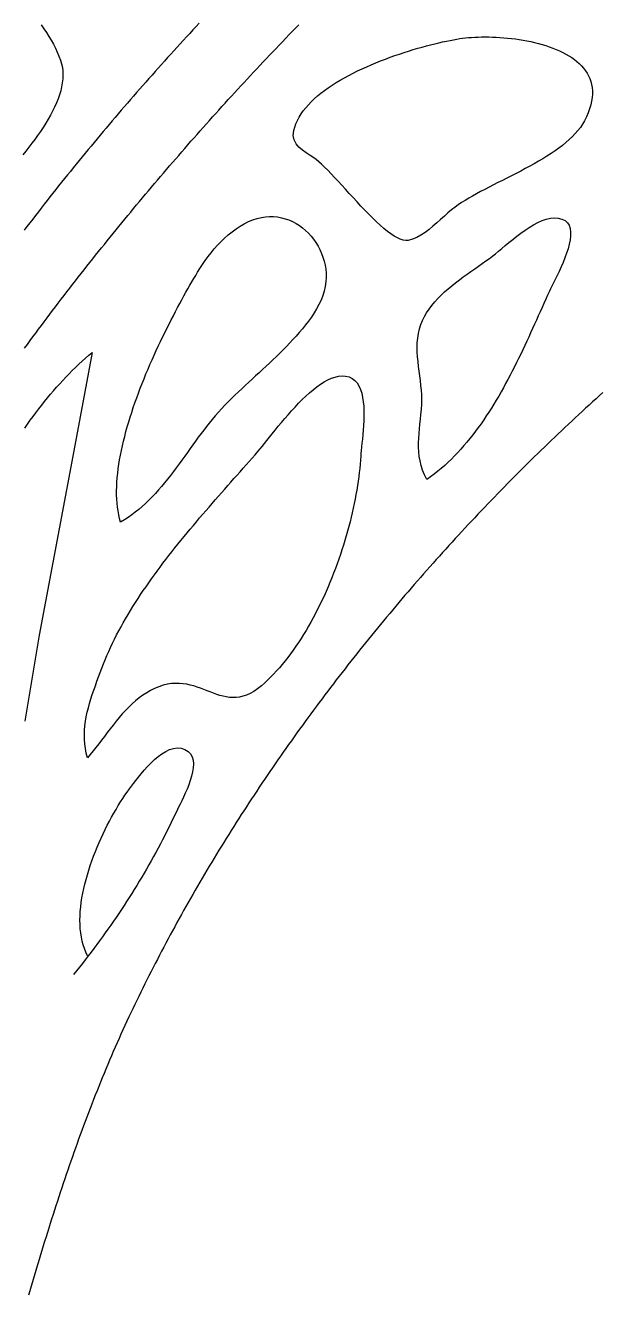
# Model space of a CAD drawing. Header units: millimetres. Extents: x 39 to 1143, y 32 to 1572.
# Drawn here: x 191.3 to 313.8, y 1089.4 to 1358.4 of the extents above; entities that cross this region are included whole.
import ezdxf

# ---------------------------------------------------------------- set-up
doc = ezdxf.new("R2010")
doc.units = ezdxf.units.MM
doc.layers.add('0_0_0', color=3, linetype='Continuous')

msp = doc.modelspace()

# ---------------------------------------------------------------- linework, layer by layer
at = {"layer": '0_0_0'}
for points in [[(228.24, 1358.9), (227.56, 1358.17), (226.89, 1357.45), (226.21, 1356.72), (225.54, 1355.99), (224.87, 1355.26), (224.2, 1354.53), (223.53, 1353.8), (222.86, 1353.06), (222.19, 1352.33), (221.53, 1351.59), (220.86, 1350.86), (220.2, 1350.12), (219.54, 1349.38), (218.88, 1348.64), (218.22, 1347.9), (217.56, 1347.15), (216.9, 1346.41), (216.24, 1345.67), (215.59, 1344.92), (214.94, 1344.17), (214.28, 1343.43), (213.63, 1342.68), (212.98, 1341.93), (212.33, 1341.17), (211.69, 1340.42), (211.04, 1339.67), (210.4, 1338.91), (209.75, 1338.16), (209.11, 1337.4), (208.47, 1336.64), (207.83, 1335.88), (207.19, 1335.12), (206.55, 1334.36), (205.92, 1333.6), (205.28, 1332.83), (204.65, 1332.07), (204.02, 1331.3), (203.39, 1330.54), (202.76, 1329.77), (202.13, 1329), (201.51, 1328.23), (200.88, 1327.46), (200.26, 1326.69), (199.64, 1325.91), (199.02, 1325.14), (198.4, 1324.36), (197.78, 1323.58), (197.16, 1322.81), (196.55, 1322.03), (195.93, 1321.25), (195.32, 1320.47), (194.71, 1319.68), (194.1, 1318.9), (193.5, 1318.12), (192.89, 1317.33), (192.28, 1316.54), (191.68, 1315.76), (191.08, 1314.97)], [(194.7, 1358.54), (195.27, 1357.73), (195.81, 1356.92), (196.33, 1356.1), (196.83, 1355.28), (197.29, 1354.45), (197.72, 1353.61), (198.11, 1352.76), (198.47, 1351.91), (198.8, 1351.06), (199.03, 1350.28), (199.19, 1349.5), (199.28, 1348.7), (199.31, 1347.88), (199.28, 1347.06), (199.18, 1346.23), (199.03, 1345.39), (198.83, 1344.54), (198.58, 1343.69), (198.28, 1342.83), (197.93, 1341.97), (197.55, 1341.1), (197.12, 1340.24), (196.66, 1339.37), (196.17, 1338.51), (195.65, 1337.65), (195.1, 1336.79), (194.53, 1335.93), (193.94, 1335.08), (193.33, 1334.24), (192.7, 1333.41), (192.07, 1332.58), (191.42, 1331.76), (190.77, 1330.96)], [(191.18, 1289.96), (191.77, 1290.76), (192.36, 1291.56), (192.95, 1292.36), (193.54, 1293.16), (194.14, 1293.96), (194.73, 1294.76), (195.33, 1295.56), (195.93, 1296.35), (196.52, 1297.15), (197.12, 1297.94), (197.73, 1298.73), (198.33, 1299.52), (198.93, 1300.31), (199.54, 1301.09), (200.14, 1301.88), (200.75, 1302.66), (201.36, 1303.45), (201.96, 1304.23), (202.57, 1305.01), (203.18, 1305.79), (203.79, 1306.56), (204.41, 1307.34), (205.02, 1308.11), (205.63, 1308.89), (206.25, 1309.66), (206.86, 1310.43), (207.48, 1311.2), (208.1, 1311.97), (208.71, 1312.73), (209.33, 1313.5), (209.95, 1314.26), (210.57, 1315.02), (211.19, 1315.78), (211.82, 1316.54), (212.44, 1317.3), (213.06, 1318.06), (213.69, 1318.82), (214.31, 1319.57), (214.94, 1320.33), (215.57, 1321.09), (216.2, 1321.84), (216.84, 1322.6), (217.47, 1323.35), (218.1, 1324.11), (218.74, 1324.86), (219.38, 1325.61), (220.02, 1326.36), (220.66, 1327.11), (221.3, 1327.86), (221.94, 1328.61), (222.58, 1329.36), (223.23, 1330.1), (223.87, 1330.85), (224.52, 1331.6), (225.17, 1332.34), (225.82, 1333.08), (226.47, 1333.83), (227.12, 1334.57), (227.78, 1335.31), (228.43, 1336.05), (229.09, 1336.79), (229.75, 1337.53), (230.4, 1338.27), (231.06, 1339), (231.72, 1339.74), (232.39, 1340.47), (233.05, 1341.21), (233.71, 1341.94), (234.38, 1342.67), (235.05, 1343.41), (235.72, 1344.14), (236.39, 1344.87), (237.06, 1345.59), (237.73, 1346.32), (238.4, 1347.05), (239.08, 1347.77), (239.75, 1348.5), (240.43, 1349.22), (241.11, 1349.94), (241.79, 1350.67), (242.47, 1351.39), (243.15, 1352.11), (243.83, 1352.82), (244.52, 1353.54), (245.2, 1354.26), (245.89, 1354.97), (246.58, 1355.69), (247.27, 1356.4), (247.96, 1357.11), (248.65, 1357.83), (249.34, 1358.54)], [(283.52, 1355.62), (284.11, 1355.7), (284.72, 1355.78), (285.36, 1355.84), (286.02, 1355.89), (286.71, 1355.93), (287.42, 1355.96), (288.15, 1355.98), (288.9, 1355.99), (289.66, 1355.98), (290.44, 1355.96), (291.23, 1355.93), (292.04, 1355.88), (292.85, 1355.82), (293.66, 1355.75), (294.48, 1355.66), (295.31, 1355.55), (296.13, 1355.43), (296.95, 1355.3), (297.77, 1355.15), (298.59, 1354.98), (299.39, 1354.8), (300.19, 1354.6), (300.98, 1354.38), (301.76, 1354.15), (302.51, 1353.89), (303.26, 1353.62), (303.98, 1353.33), (304.69, 1353.03), (305.37, 1352.7), (306.03, 1352.35), (306.66, 1351.98), (307.26, 1351.59), (307.83, 1351.19), (308.37, 1350.76), (308.88, 1350.31), (309.35, 1349.83), (309.78, 1349.34), (310.17, 1348.82), (310.52, 1348.28), (310.83, 1347.72), (311.09, 1347.13), (311.3, 1346.52), (311.46, 1345.89), (311.58, 1345.23), (311.64, 1344.55), (311.64, 1343.84), (311.58, 1343.11), (311.47, 1342.35), (311.3, 1341.56), (311.06, 1340.75), (310.76, 1339.91), (310.39, 1339.05), (309.95, 1338.15), (309.55, 1337.46), (309.1, 1336.77), (308.59, 1336.11), (308.02, 1335.46), (307.41, 1334.82), (306.75, 1334.19), (306.05, 1333.58), (305.31, 1332.98), (304.54, 1332.39), (303.73, 1331.81), (302.89, 1331.25), (302.02, 1330.69), (301.13, 1330.14), (300.22, 1329.61), (299.29, 1329.08), (298.35, 1328.55), (297.4, 1328.04), (296.44, 1327.53), (295.47, 1327.03), (294.5, 1326.53), (293.53, 1326.04), (292.57, 1325.55), (291.62, 1325.07), (290.67, 1324.59), (289.74, 1324.12), (288.83, 1323.64), (287.94, 1323.17), (287.07, 1322.7), (286.23, 1322.23), (285.41, 1321.76), (284.63, 1321.29), (283.89, 1320.82), (283.19, 1320.35), (282.52, 1319.87), (281.77, 1319.28), (281.01, 1318.64), (280.24, 1317.94), (279.45, 1317.23), (278.65, 1316.51), (277.83, 1315.8), (276.99, 1315.12), (276.14, 1314.49), (275.27, 1313.93), (274.38, 1313.45), (273.47, 1313.07), (272.54, 1312.81), (272.04, 1312.77), (271.49, 1312.85), (270.9, 1313.04), (270.27, 1313.33), (269.6, 1313.71), (268.9, 1314.18), (268.17, 1314.73), (267.41, 1315.35), (266.64, 1316.03), (265.84, 1316.77), (265.03, 1317.55), (264.21, 1318.37), (263.38, 1319.22), (262.55, 1320.1), (261.72, 1320.99), (260.89, 1321.88), (260.07, 1322.78), (259.26, 1323.66), (258.46, 1324.53), (257.69, 1325.38), (256.93, 1326.19), (256.2, 1326.96), (255.5, 1327.69), (254.83, 1328.36), (254.19, 1328.96), (253.6, 1329.49), (253.05, 1329.95), (252.54, 1330.31), (251.74, 1330.83), (250.91, 1331.38), (250.11, 1331.97), (249.38, 1332.61), (248.78, 1333.33), (248.36, 1334.14), (248.18, 1335.06), (248.28, 1336.11), (248.48, 1336.84), (248.73, 1337.56), (249.05, 1338.26), (249.42, 1338.96), (249.84, 1339.64), (250.31, 1340.3), (250.83, 1340.96), (251.39, 1341.6), (252, 1342.23), (252.65, 1342.85), (253.33, 1343.45), (254.06, 1344.05), (254.81, 1344.62), (255.6, 1345.19), (256.42, 1345.74), (257.27, 1346.28), (258.14, 1346.8), (259.03, 1347.31), (259.94, 1347.81), (260.87, 1348.29), (261.82, 1348.76), (262.78, 1349.22), (263.76, 1349.66), (264.74, 1350.09), (265.73, 1350.5), (266.72, 1350.9), (267.72, 1351.28), (268.72, 1351.65), (269.71, 1352.01), (270.7, 1352.35), (271.69, 1352.67), (272.66, 1352.99), (273.63, 1353.28), (274.58, 1353.56), (275.51, 1353.83), (276.43, 1354.08), (277.33, 1354.31), (278.21, 1354.53), (279.06, 1354.73), (279.88, 1354.92), (280.68, 1355.09), (281.44, 1355.25), (282.17, 1355.39), (282.87, 1355.51), (283.52, 1355.62)], [(191.22, 1272.98), (191.8, 1273.81), (192.39, 1274.64), (192.99, 1275.45), (193.59, 1276.26), (194.2, 1277.06), (194.81, 1277.85), (195.43, 1278.63), (196.06, 1279.4), (196.69, 1280.17), (197.33, 1280.92), (197.97, 1281.66), (198.63, 1282.39), (199.28, 1283.11), (199.95, 1283.82), (200.62, 1284.52), (201.3, 1285.21), (201.99, 1285.88), (202.68, 1286.54), (203.38, 1287.19), (204.09, 1287.83), (204.8, 1288.45), (205.52, 1289.06), (201.38, 1267.06), (194.24, 1229.06), (191.21, 1210.81)], [(313.9, 1280.55), (313.16, 1279.88), (312.42, 1279.21), (311.68, 1278.54), (310.95, 1277.87), (310.21, 1277.2), (309.48, 1276.52), (308.74, 1275.85), (308.01, 1275.17), (307.28, 1274.49), (306.55, 1273.8), (305.83, 1273.12), (305.1, 1272.43), (304.37, 1271.74), (303.65, 1271.05), (302.93, 1270.36), (302.21, 1269.67), (301.49, 1268.97), (300.77, 1268.28), (300.05, 1267.58), (299.33, 1266.88), (298.62, 1266.17), (297.9, 1265.47), (297.19, 1264.76), (296.48, 1264.06), (295.77, 1263.35), (295.06, 1262.64), (294.36, 1261.92), (293.65, 1261.21), (292.95, 1260.49), (292.25, 1259.78), (291.54, 1259.06), (290.85, 1258.34), (290.15, 1257.62), (289.45, 1256.89), (288.76, 1256.17), (288.06, 1255.44), (287.37, 1254.71), (286.68, 1253.98), (285.99, 1253.25), (285.3, 1252.51), (284.62, 1251.78), (283.93, 1251.04), (283.25, 1250.3), (282.57, 1249.56), (281.89, 1248.82), (281.21, 1248.08), (280.53, 1247.33), (279.86, 1246.59), (279.19, 1245.84), (278.51, 1245.09), (277.84, 1244.34), (277.17, 1243.59), (276.51, 1242.84), (275.84, 1242.08), (275.18, 1241.32), (274.52, 1240.57), (273.86, 1239.81), (273.2, 1239.05), (272.54, 1238.28), (271.89, 1237.52), (271.23, 1236.75), (270.58, 1235.99), (269.93, 1235.22), (269.28, 1234.45), (268.64, 1233.68), (267.99, 1232.91), (267.35, 1232.13), (266.71, 1231.36), (266.07, 1230.58), (265.43, 1229.8), (264.8, 1229.02), (264.16, 1228.24), (263.53, 1227.46), (262.9, 1226.68), (262.27, 1225.89), (261.65, 1225.11), (261.02, 1224.32), (260.4, 1223.53), (259.78, 1222.74), (259.16, 1221.95), (258.54, 1221.16), (257.93, 1220.36), (257.32, 1219.57), (256.7, 1218.77), (256.1, 1217.97), (255.49, 1217.18), (254.88, 1216.38), (254.28, 1215.57), (253.68, 1214.77), (253.08, 1213.97), (252.48, 1213.16), (251.89, 1212.36), (251.29, 1211.55), (250.7, 1210.74), (250.11, 1209.93), (249.53, 1209.12), (248.94, 1208.31), (248.36, 1207.49), (247.78, 1206.68), (247.2, 1205.86), (246.62, 1205.05), (246.05, 1204.23), (245.48, 1203.41), (244.91, 1202.59), (244.34, 1201.77), (243.77, 1200.94), (243.21, 1200.12), (242.65, 1199.3), (242.09, 1198.47), (241.53, 1197.64), (240.98, 1196.81), (240.43, 1195.98), (239.88, 1195.15), (239.33, 1194.32), (238.78, 1193.49), (238.24, 1192.66), (237.7, 1191.82), (237.16, 1190.99), (236.62, 1190.15), (236.09, 1189.31), (235.55, 1188.48), (235.02, 1187.64), (234.5, 1186.8), (233.97, 1185.95), (233.45, 1185.11), (232.93, 1184.27), (232.41, 1183.42), (231.89, 1182.58), (231.38, 1181.73), (230.87, 1180.88), (230.36, 1180.04), (229.85, 1179.19), (229.35, 1178.34), (228.85, 1177.49), (228.35, 1176.63), (227.85, 1175.78), (227.36, 1174.93), (226.87, 1174.07), (226.38, 1173.22), (225.89, 1172.36), (225.4, 1171.5), (224.92, 1170.65), (224.44, 1169.79), (223.97, 1168.93), (223.49, 1168.07), (223.02, 1167.21), (222.55, 1166.34), (222.09, 1165.48), (221.62, 1164.62), (221.16, 1163.75), (220.7, 1162.89), (220.24, 1162.02), (219.79, 1161.15), (219.34, 1160.28), (218.89, 1159.42), (218.45, 1158.55), (218, 1157.68), (217.56, 1156.81), (217.12, 1155.93), (216.69, 1155.06), (216.26, 1154.19), (215.83, 1153.32), (215.4, 1152.44), (214.98, 1151.57), (214.55, 1150.69), (214.14, 1149.81), (213.72, 1148.94), (213.31, 1148.06), (212.88, 1147.14), (212.46, 1146.23), (212.04, 1145.31), (211.62, 1144.39), (211.21, 1143.47), (210.8, 1142.55), (210.39, 1141.63), (209.99, 1140.71), (209.6, 1139.79), (209.2, 1138.87), (208.81, 1137.95), (208.42, 1137.02), (208.04, 1136.1), (207.66, 1135.17), (207.28, 1134.25), (206.91, 1133.32), (206.54, 1132.39), (206.17, 1131.46), (205.8, 1130.53), (205.44, 1129.6), (205.08, 1128.67), (204.72, 1127.74), (204.37, 1126.81), (204.02, 1125.88), (203.67, 1124.94), (203.33, 1124.01), (202.98, 1123.07), (202.64, 1122.14), (202.31, 1121.2), (201.97, 1120.26), (201.64, 1119.33), (201.31, 1118.39), (200.98, 1117.45), (200.66, 1116.51), (200.33, 1115.57), (200.01, 1114.63), (199.69, 1113.69), (199.38, 1112.74), (199.06, 1111.8), (198.75, 1110.86), (198.44, 1109.91), (198.13, 1108.97), (197.82, 1108.03), (197.52, 1107.08), (197.21, 1106.13), (196.91, 1105.19), (196.61, 1104.24), (196.31, 1103.29), (196.02, 1102.34), (195.72, 1101.39), (195.43, 1100.44), (195.13, 1099.49), (194.84, 1098.54), (194.55, 1097.59), (194.27, 1096.64), (193.98, 1095.69), (193.69, 1094.74), (193.41, 1093.78), (193.13, 1092.83), (192.84, 1091.87), (192.56, 1090.92), (192.28, 1089.96), (192, 1089.01)], [(204.52, 1161.06), (204.17, 1161.8), (203.87, 1162.57), (203.61, 1163.36), (203.4, 1164.18), (203.22, 1165.02), (203.09, 1165.88), (203, 1166.76), (202.94, 1167.66), (202.93, 1168.57), (202.94, 1169.5), (203, 1170.44), (203.08, 1171.4), (203.2, 1172.36), (203.35, 1173.33), (203.52, 1174.31), (203.73, 1175.29), (203.95, 1176.27), (204.21, 1177.26), (204.49, 1178.25), (204.79, 1179.24), (205.11, 1180.22), (205.45, 1181.21), (205.81, 1182.18), (206.19, 1183.15), (206.58, 1184.11), (206.98, 1185.06), (207.4, 1186), (207.83, 1186.92), (208.27, 1187.83), (208.72, 1188.73), (209.18, 1189.61), (209.64, 1190.46), (210.11, 1191.3), (210.58, 1192.11), (211.05, 1192.9), (211.53, 1193.67), (212, 1194.4), (212.47, 1195.11), (212.94, 1195.79), (213.41, 1196.44), (213.86, 1197.05), (214.28, 1197.61), (214.77, 1198.24), (215.31, 1198.93), (215.91, 1199.67), (216.55, 1200.43), (217.24, 1201.19), (217.97, 1201.94), (218.72, 1202.66), (219.5, 1203.32), (220.3, 1203.91), (221.12, 1204.4), (221.94, 1204.78), (222.76, 1205.03), (223.58, 1205.13), (224.39, 1205.06), (225.19, 1204.81), (225.86, 1204.39), (226.37, 1203.87), (226.71, 1203.25), (226.91, 1202.54), (226.99, 1201.76), (226.95, 1200.93), (226.82, 1200.05), (226.61, 1199.14), (226.34, 1198.22), (226.01, 1197.3), (225.65, 1196.4), (225.27, 1195.52), (224.88, 1194.69), (224.51, 1193.91), (224.16, 1193.2), (223.85, 1192.58), (223.6, 1192.06), (223.17, 1191.13), (222.73, 1190.22), (222.29, 1189.3), (221.84, 1188.39), (221.38, 1187.48), (220.92, 1186.57), (220.46, 1185.67), (219.99, 1184.77), (219.51, 1183.88), (219.03, 1182.99), (218.54, 1182.1), (218.05, 1181.21), (217.55, 1180.33), (217.05, 1179.45), (216.54, 1178.58), (216.03, 1177.71), (215.51, 1176.84), (214.98, 1175.98), (214.45, 1175.12), (213.92, 1174.26), (213.38, 1173.41), (212.83, 1172.56), (212.28, 1171.71), (211.73, 1170.87), (211.16, 1170.03), (210.6, 1169.19), (210.03, 1168.36), (209.45, 1167.53), (208.87, 1166.7), (208.29, 1165.88), (207.7, 1165.06), (207.1, 1164.25), (206.5, 1163.43), (205.89, 1162.62), (205.28, 1161.82), (204.67, 1161.02), (204.05, 1160.22), (203.43, 1159.42), (202.8, 1158.63), (202.16, 1157.84), (201.52, 1157.06)]]:
    msp.add_lwpolyline(points, dxfattribs=at)
for points in [[(211.52, 1253.06), (211.32, 1253.83), (211.15, 1254.62), (211.01, 1255.42), (210.89, 1256.25), (210.8, 1257.09), (210.75, 1257.95), (210.71, 1258.82), (210.71, 1259.71), (210.73, 1260.62), (210.77, 1261.53), (210.84, 1262.46), (210.93, 1263.4), (211.04, 1264.35), (211.18, 1265.31), (211.33, 1266.28), (211.51, 1267.26), (211.71, 1268.25), (211.92, 1269.24), (212.16, 1270.24), (212.41, 1271.24), (212.67, 1272.25), (212.96, 1273.27), (213.26, 1274.29), (213.57, 1275.31), (213.9, 1276.33), (214.24, 1277.35), (214.59, 1278.37), (214.96, 1279.4), (215.33, 1280.42), (215.72, 1281.44), (216.12, 1282.45), (216.52, 1283.46), (216.93, 1284.47), (217.36, 1285.48), (217.78, 1286.47), (218.22, 1287.46), (218.66, 1288.45), (219.1, 1289.42), (219.55, 1290.39), (220, 1291.35), (220.45, 1292.29), (220.91, 1293.23), (221.37, 1294.15), (221.82, 1295.06), (222.28, 1295.96), (222.74, 1296.84), (223.19, 1297.71), (223.64, 1298.56), (224.09, 1299.4), (224.54, 1300.22), (224.98, 1301.02), (225.41, 1301.8), (225.84, 1302.56), (226.27, 1303.31), (226.68, 1304.03), (227.09, 1304.73), (227.49, 1305.4), (227.88, 1306.06), (228.38, 1306.88), (228.92, 1307.71), (229.5, 1308.54), (230.11, 1309.37), (230.75, 1310.19), (231.42, 1311), (232.12, 1311.79), (232.85, 1312.56), (233.61, 1313.29), (234.39, 1314), (235.2, 1314.66), (236.04, 1315.28), (236.89, 1315.84), (237.77, 1316.35), (238.67, 1316.8), (239.59, 1317.18), (240.52, 1317.49), (241.41, 1317.7), (242.29, 1317.83), (243.16, 1317.89), (244.02, 1317.87), (244.86, 1317.79), (245.68, 1317.63), (246.49, 1317.42), (247.27, 1317.14), (248.03, 1316.8), (248.77, 1316.41), (249.47, 1315.96), (250.15, 1315.47), (250.79, 1314.92), (251.4, 1314.34), (251.97, 1313.71), (252.5, 1313.04), (252.99, 1312.34), (253.44, 1311.61), (253.84, 1310.85), (254.19, 1310.06), (254.49, 1309.25), (254.74, 1308.42), (254.93, 1307.57), (255.06, 1306.71), (255.14, 1305.83), (255.15, 1304.95), (255.1, 1304.06), (254.96, 1303.06), (254.74, 1302.07), (254.44, 1301.11), (254.07, 1300.16), (253.63, 1299.23), (253.14, 1298.32), (252.61, 1297.43), (252.03, 1296.56), (251.42, 1295.71), (250.78, 1294.88), (250.12, 1294.08), (249.45, 1293.29), (248.77, 1292.52), (248.1, 1291.78), (247.43, 1291.06), (246.74, 1290.32), (246.04, 1289.6), (245.33, 1288.88), (244.61, 1288.18), (243.88, 1287.48), (243.15, 1286.79), (242.42, 1286.1), (241.68, 1285.42), (240.94, 1284.74), (240.2, 1284.07), (239.46, 1283.39), (238.73, 1282.71), (237.99, 1282.03), (237.25, 1281.35), (236.53, 1280.66), (235.8, 1279.96), (235.08, 1279.26), (234.37, 1278.55), (233.67, 1277.84), (232.98, 1277.11), (232.3, 1276.36), (231.63, 1275.61), (230.97, 1274.84), (230.33, 1274.06), (229.76, 1273.33), (229.18, 1272.58), (228.61, 1271.82), (228.03, 1271.04), (227.46, 1270.25), (226.88, 1269.46), (226.3, 1268.65), (225.72, 1267.84), (225.14, 1267.03), (224.55, 1266.21), (223.96, 1265.39), (223.35, 1264.58), (222.75, 1263.77), (222.13, 1262.97), (221.51, 1262.17), (220.88, 1261.39), (220.24, 1260.62), (219.59, 1259.86), (218.92, 1259.12), (218.25, 1258.4), (217.56, 1257.7), (216.86, 1257.02), (216.15, 1256.36), (215.42, 1255.73), (214.67, 1255.13), (213.91, 1254.56), (213.13, 1254.03), (212.34, 1253.52)], [(276.52, 1262.06), (276.03, 1263.07), (275.63, 1264.06), (275.32, 1265.05), (275.09, 1266.02), (274.92, 1266.99), (274.82, 1267.96), (274.77, 1268.93), (274.77, 1269.9), (274.8, 1270.87), (274.87, 1271.86), (274.95, 1272.85), (275.05, 1273.85), (275.16, 1274.88), (275.26, 1275.91), (275.36, 1276.97), (275.43, 1278.06), (275.46, 1279.05), (275.44, 1280.05), (275.38, 1281.05), (275.28, 1282.05), (275.17, 1283.06), (275.04, 1284.07), (274.9, 1285.07), (274.77, 1286.08), (274.65, 1287.09), (274.56, 1288.09), (274.49, 1289.09), (274.47, 1290.09), (274.5, 1291.09), (274.58, 1292.08), (274.73, 1293.07), (274.96, 1294.06), (275.24, 1294.95), (275.59, 1295.81), (276, 1296.65), (276.48, 1297.46), (277, 1298.25), (277.58, 1299.02), (278.2, 1299.76), (278.87, 1300.49), (279.56, 1301.19), (280.29, 1301.88), (281.05, 1302.55), (281.83, 1303.2), (282.62, 1303.84), (283.43, 1304.46), (284.25, 1305.07), (285.07, 1305.66), (285.89, 1306.24), (286.7, 1306.81), (287.51, 1307.37), (288.29, 1307.93), (289.06, 1308.47), (289.81, 1309), (290.52, 1309.53), (291.1, 1309.98), (291.74, 1310.5), (292.43, 1311.08), (293.16, 1311.7), (293.94, 1312.35), (294.76, 1313.01), (295.6, 1313.68), (296.47, 1314.34), (297.36, 1314.98), (298.26, 1315.57), (299.16, 1316.12), (300.07, 1316.6), (300.97, 1317), (301.86, 1317.31), (302.74, 1317.51), (303.59, 1317.59), (304.41, 1317.54), (305.2, 1317.35), (305.86, 1317.02), (306.35, 1316.57), (306.71, 1316.01), (306.93, 1315.35), (307.03, 1314.61), (307.02, 1313.79), (306.92, 1312.92), (306.74, 1312), (306.48, 1311.05), (306.17, 1310.08), (305.81, 1309.1), (305.42, 1308.13), (305, 1307.17), (304.58, 1306.24), (304.16, 1305.36), (303.75, 1304.54), (303.37, 1303.78), (303.03, 1303.11), (302.75, 1302.53), (302.52, 1302.06), (302.14, 1301.2), (301.75, 1300.33), (301.35, 1299.45), (300.96, 1298.57), (300.57, 1297.69), (300.17, 1296.8), (299.77, 1295.9), (299.37, 1295.01), (298.96, 1294.11), (298.55, 1293.21), (298.14, 1292.31), (297.72, 1291.4), (297.3, 1290.5), (296.87, 1289.59), (296.44, 1288.69), (296, 1287.79), (295.56, 1286.89), (295.11, 1285.99), (294.66, 1285.09), (294.19, 1284.2), (293.73, 1283.31), (293.25, 1282.43), (292.77, 1281.55), (292.27, 1280.67), (291.77, 1279.8), (291.27, 1278.94), (290.75, 1278.08), (290.22, 1277.23), (289.69, 1276.39), (289.14, 1275.56), (288.59, 1274.74), (288.02, 1273.92), (287.45, 1273.12), (286.86, 1272.33), (286.26, 1271.54), (285.65, 1270.77), (285.03, 1270.02), (284.39, 1269.27), (283.75, 1268.54), (283.09, 1267.82), (282.42, 1267.11), (281.73, 1266.43), (281.03, 1265.75), (280.32, 1265.09), (279.59, 1264.45), (278.84, 1263.83), (278.09, 1263.22), (277.31, 1262.63)], [(204.52, 1203.06), (204.27, 1204.04), (204.08, 1205.02), (203.95, 1205.99), (203.88, 1206.96), (203.87, 1207.92), (203.9, 1208.88), (203.98, 1209.84), (204.11, 1210.8), (204.27, 1211.75), (204.47, 1212.7), (204.7, 1213.64), (204.96, 1214.59), (205.24, 1215.53), (205.54, 1216.46), (205.86, 1217.4), (206.19, 1218.34), (206.53, 1219.27), (206.88, 1220.2), (207.23, 1221.13), (207.58, 1222.06), (207.92, 1222.95), (208.27, 1223.83), (208.64, 1224.72), (209.03, 1225.6), (209.43, 1226.48), (209.84, 1227.35), (210.27, 1228.23), (210.71, 1229.1), (211.17, 1229.97), (211.64, 1230.83), (212.12, 1231.7), (212.61, 1232.56), (213.12, 1233.42), (213.63, 1234.27), (214.16, 1235.12), (214.69, 1235.98), (215.24, 1236.82), (215.8, 1237.67), (216.36, 1238.51), (216.94, 1239.35), (217.52, 1240.18), (218.11, 1241.02), (218.71, 1241.85), (219.31, 1242.67), (219.92, 1243.5), (220.54, 1244.32), (221.17, 1245.14), (221.8, 1245.95), (222.43, 1246.76), (223.07, 1247.57), (223.72, 1248.38), (224.36, 1249.18), (225.02, 1249.98), (225.67, 1250.77), (226.33, 1251.56), (226.99, 1252.35), (227.65, 1253.14), (228.31, 1253.92), (228.98, 1254.7), (229.64, 1255.47), (230.31, 1256.24), (230.98, 1257.01), (231.64, 1257.77), (232.31, 1258.53), (232.97, 1259.29), (233.63, 1260.04), (234.29, 1260.79), (234.95, 1261.53), (235.6, 1262.27), (236.25, 1263.01), (236.9, 1263.74), (237.54, 1264.47), (238.18, 1265.2), (238.81, 1265.92), (239.44, 1266.64), (240.07, 1267.35), (240.68, 1268.06), (241.1, 1268.55), (241.56, 1269.1), (242.05, 1269.71), (242.58, 1270.37), (243.14, 1271.07), (243.74, 1271.81), (244.36, 1272.58), (245.01, 1273.38), (245.68, 1274.19), (246.37, 1275.01), (247.08, 1275.83), (247.81, 1276.65), (248.56, 1277.46), (249.32, 1278.26), (250.08, 1279.03), (250.86, 1279.77), (251.64, 1280.47), (252.42, 1281.13), (253.21, 1281.74), (253.99, 1282.3), (254.77, 1282.79), (255.55, 1283.21), (256.31, 1283.55), (257.07, 1283.81), (257.81, 1283.98), (258.54, 1284.05), (259.25, 1284.02), (260.01, 1283.85), (260.67, 1283.54), (261.23, 1283.11), (261.72, 1282.57), (262.12, 1281.93), (262.44, 1281.2), (262.7, 1280.39), (262.9, 1279.51), (263.04, 1278.59), (263.13, 1277.62), (263.17, 1276.62), (263.18, 1275.6), (263.15, 1274.58), (263.1, 1273.57), (263.03, 1272.57), (262.95, 1271.6), (262.86, 1270.67), (262.76, 1269.79), (262.67, 1268.98), (262.59, 1268.25), (262.53, 1267.6), (262.49, 1267.06), (262.43, 1266.2), (262.36, 1265.32), (262.28, 1264.44), (262.18, 1263.54), (262.07, 1262.63), (261.95, 1261.71), (261.81, 1260.78), (261.66, 1259.85), (261.49, 1258.9), (261.31, 1257.95), (261.12, 1256.99), (260.92, 1256.02), (260.7, 1255.05), (260.47, 1254.07), (260.23, 1253.09), (259.97, 1252.1), (259.7, 1251.11), (259.42, 1250.12), (259.13, 1249.13), (258.83, 1248.14), (258.51, 1247.15), (258.18, 1246.16), (257.84, 1245.16), (257.49, 1244.18), (257.12, 1243.19), (256.75, 1242.21), (256.36, 1241.23), (255.97, 1240.26), (255.56, 1239.29), (255.14, 1238.33), (254.71, 1237.37), (254.27, 1236.43), (253.81, 1235.49), (253.35, 1234.56), (252.88, 1233.64), (252.4, 1232.73), (251.91, 1231.83), (251.4, 1230.94), (250.89, 1230.07), (250.37, 1229.21), (249.83, 1228.36), (249.29, 1227.53), (248.74, 1226.71), (248.18, 1225.91), (247.61, 1225.12), (247.03, 1224.35), (246.45, 1223.6), (245.85, 1222.87), (245.24, 1222.16), (244.63, 1221.47), (244.01, 1220.8), (243.38, 1220.15), (242.74, 1219.52), (242.09, 1218.91), (241.43, 1218.33), (240.61, 1217.67), (239.8, 1217.12), (239.02, 1216.68), (238.25, 1216.33), (237.51, 1216.09), (236.78, 1215.92), (236.06, 1215.83), (235.35, 1215.82), (234.66, 1215.86), (233.97, 1215.96), (233.28, 1216.11), (232.6, 1216.29), (231.93, 1216.51), (231.25, 1216.75), (230.57, 1217.01), (229.88, 1217.28), (229.19, 1217.55), (228.49, 1217.81), (227.79, 1218.06), (227.07, 1218.29), (226.33, 1218.49), (225.58, 1218.65), (224.81, 1218.77), (224.03, 1218.83), (223.22, 1218.84), (222.38, 1218.78), (221.52, 1218.65), (220.57, 1218.42), (219.65, 1218.12), (218.77, 1217.76), (217.91, 1217.34), (217.08, 1216.86), (216.27, 1216.34), (215.49, 1215.76), (214.73, 1215.14), (214, 1214.49), (213.28, 1213.8), (212.58, 1213.08), (211.9, 1212.34), (211.24, 1211.57), (210.59, 1210.79), (209.95, 1210), (209.32, 1209.2), (208.71, 1208.4), (208.1, 1207.59), (207.49, 1206.8), (206.9, 1206.01), (206.3, 1205.24), (205.71, 1204.49), (205.12, 1203.76)]]:
    msp.add_lwpolyline(points, close=True, dxfattribs=at)

doc.saveas('drawing.dxf')
